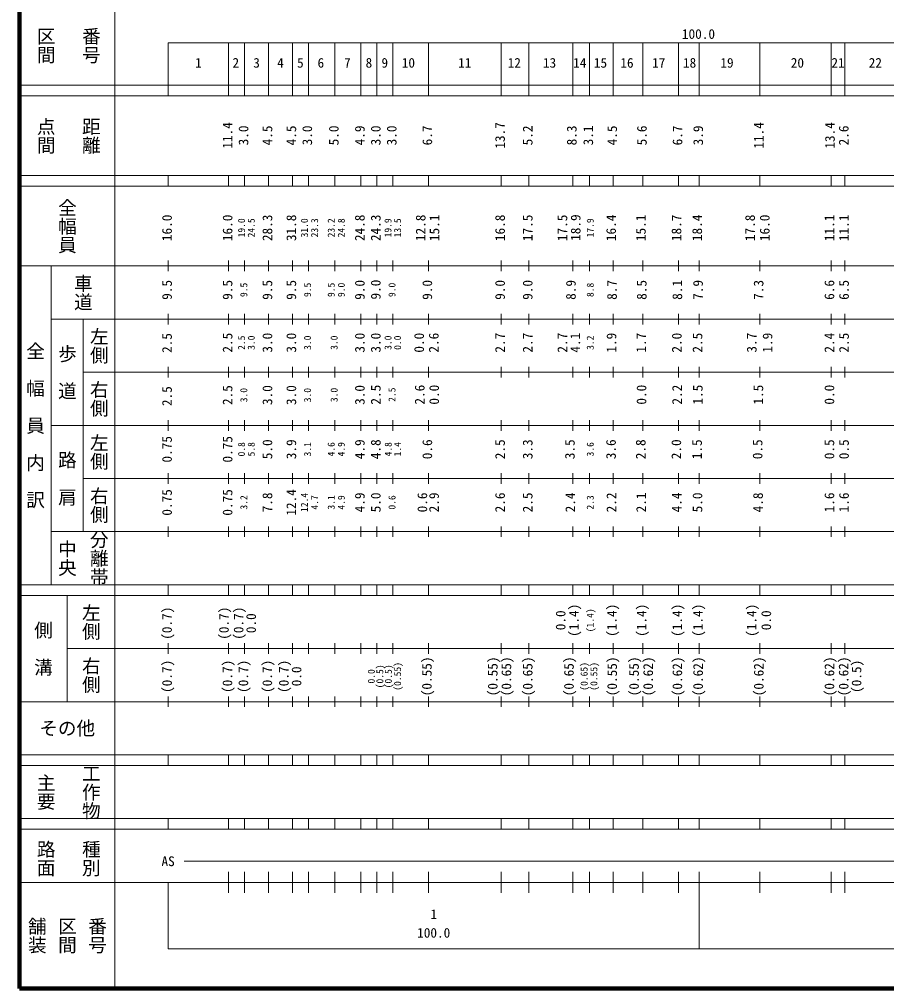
# Model space of a CAD drawing. Units: millimetres on the paper, enlarged 1000 times. Extents: x 40000 to 680000, y 20000 to 380000.
# Drawn here: x 40000 to 203266, y 20000 to 202409 of the extents above; entities that cross this region are included whole.
import ezdxf
from ezdxf.enums import TextEntityAlignment as Align

# ---------------------------------------------------------------- set-up
doc = ezdxf.new("R2010")
doc.units = ezdxf.units.MM
doc.header["$LTSCALE"] = 1000
doc.layers.add('M-TTL', color=2, linetype='Continuous', lineweight=140)
doc.layers.add('M-TTL-BAND', color=7, linetype='Continuous', lineweight=13)
doc.styles.add('@ＭＳ ゴシック', font='')
doc.styles.add('ＭＳ ゴシック', font='')
doc.styles.get('@ＭＳ ゴシック').set_extended_font_data('@MS Gothic')
doc.styles.get('ＭＳ ゴシック').set_extended_font_data('MS Gothic')

msp = doc.modelspace()

# ---------------------------------------------------------------- linework, layer by layer
at = {"layer": 'M-TTL'}
for p, q in [((40000, 380000), (40000, 20000)), ((40000, 20000), (680000, 20000))]:
    msp.add_line(p, q, dxfattribs=at)
at = {"layer": 'M-TTL-BAND'}
for p, q in [((58000, 370000), (58000, 20000)), ((68000, 198000), (579000, 198000)), ((68000, 198000), (68000, 188000)), ((79400, 198000), (79400, 188000)), ((82400, 198000), (82400, 188000)), ((86900, 198000), (86900, 188000)), ((91400, 198000), (91400, 188000)), ((94400, 198000), (94400, 188000)), ((99400, 198000), (99400, 188000)), ((104300, 198000), (104300, 188000)), ((107300, 198000), (107300, 188000)), ((110300, 198000), (110300, 188000)), ((117000, 198000), (117000, 188000)), ((130700, 198000), (130700, 188000)), ((135900, 198000), (135900, 188000)), ((144200, 198000), (144200, 188000)), ((147300, 198000), (147300, 188000)), ((151800, 198000), (151800, 188000)), ((157400, 198000), (157400, 188000)), ((164100, 198000), (164100, 188000)), ((168000, 188000), (168000, 198000)), ((179400, 198000), (179400, 188000)), ((192800, 198000), (192800, 188000)), ((195400, 198000), (195400, 188000)), ((40000, 190000), (579000, 190000)), ((40000, 188000), (579000, 188000)), ((40000, 173000), (579000, 173000)), ((68000, 171000), (68000, 173000)), ((79400, 171000), (79400, 173000)), ((82400, 171000), (82400, 173000)), ((86900, 171000), (86900, 173000)), ((91400, 171000), (91400, 173000)), ((94400, 171000), (94400, 173000)), ((99400, 171000), (99400, 173000)), ((104300, 171000), (104300, 173000)), ((107300, 171000), (107300, 173000)), ((110300, 171000), (110300, 173000)), ((117000, 171000), (117000, 173000)), ((130700, 171000), (130700, 173000)), ((135900, 171000), (135900, 173000)), ((144200, 171000), (144200, 173000)), ((147300, 171000), (147300, 173000)), ((151800, 171000), (151800, 173000)), ((157400, 171000), (157400, 173000)), ((164100, 171000), (164100, 173000)), ((168000, 171000), (168000, 173000)), ((179400, 171000), (179400, 173000)), ((192800, 171000), (192800, 173000)), ((195400, 171000), (195400, 173000)), ((40000, 171000), (579000, 171000)), ((68000, 155000), (68000, 157000)), ((79400, 155000), (79400, 157000)), ((82400, 155000), (82400, 157000)), ((86900, 155000), (86900, 157000)), ((91400, 155000), (91400, 157000)), ((94400, 155000), (94400, 157000)), ((99400, 155000), (99400, 157000)), ((104300, 155000), (104300, 157000)), ((107300, 155000), (107300, 157000)), ((110300, 155000), (110300, 157000)), ((117000, 155000), (117000, 157000)), ((130700, 155000), (130700, 157000)), ((135900, 155000), (135900, 157000)), ((144200, 155000), (144200, 157000)), ((147300, 155000), (147300, 157000)), ((151800, 155000), (151800, 157000)), ((157400, 155000), (157400, 157000)), ((164100, 155000), (164100, 157000)), ((168000, 155000), (168000, 157000)), ((179400, 155000), (179400, 157000)), ((192800, 155000), (192800, 157000)), ((195400, 155000), (195400, 157000)), ((40000, 156000), (579000, 156000)), ((46000, 96000), (46000, 156000)), ((46000, 146000), (579000, 146000)), ((52000, 146000), (52000, 106000)), ((68000, 145000), (68000, 147000)), ((79400, 145000), (79400, 147000)), ((82400, 145000), (82400, 147000)), ((86900, 145000), (86900, 147000)), ((91400, 145000), (91400, 147000)), ((94400, 145000), (94400, 147000)), ((99400, 145000), (99400, 147000)), ((104300, 145000), (104300, 147000)), ((107300, 145000), (107300, 147000)), ((110300, 145000), (110300, 147000)), ((117000, 145000), (117000, 147000)), ((130700, 145000), (130700, 147000)), ((135900, 145000), (135900, 147000)), ((144200, 145000), (144200, 147000)), ((147300, 145000), (147300, 147000)), ((151800, 145000), (151800, 147000)), ((157400, 145000), (157400, 147000)), ((164100, 145000), (164100, 147000)), ((168000, 145000), (168000, 147000)), ((179400, 145000), (179400, 147000)), ((192800, 145000), (192800, 147000)), ((195400, 145000), (195400, 147000)), ((68000, 135000), (68000, 137000)), ((79400, 135000), (79400, 137000)), ((82400, 135000), (82400, 137000)), ((86900, 135000), (86900, 137000)), ((91400, 135000), (91400, 137000)), ((94400, 135000), (94400, 137000)), ((99400, 135000), (99400, 137000)), ((104300, 135000), (104300, 137000)), ((107300, 135000), (107300, 137000)), ((110300, 135000), (110300, 137000)), ((117000, 135000), (117000, 137000)), ((130700, 135000), (130700, 137000)), ((135900, 135000), (135900, 137000)), ((144200, 135000), (144200, 137000)), ((147300, 135000), (147300, 137000)), ((151800, 135000), (151800, 137000)), ((157400, 135000), (157400, 137000)), ((164100, 135000), (164100, 137000)), ((168000, 135000), (168000, 137000)), ((179400, 135000), (179400, 137000)), ((192800, 135000), (192800, 137000)), ((195400, 135000), (195400, 137000)), ((52000, 136000), (579000, 136000)), ((46000, 126000), (579000, 126000)), ((68000, 125000), (68000, 127000)), ((79400, 125000), (79400, 127000)), ((82400, 125000), (82400, 127000)), ((86900, 125000), (86900, 127000)), ((91400, 125000), (91400, 127000)), ((94400, 125000), (94400, 127000)), ((99400, 125000), (99400, 127000)), ((104300, 125000), (104300, 127000)), ((107300, 125000), (107300, 127000)), ((110300, 125000), (110300, 127000)), ((117000, 125000), (117000, 127000)), ((130700, 125000), (130700, 127000)), ((135900, 125000), (135900, 127000)), ((144200, 125000), (144200, 127000)), ((147300, 125000), (147300, 127000)), ((151800, 125000), (151800, 127000)), ((157400, 125000), (157400, 127000)), ((164100, 125000), (164100, 127000)), ((168000, 125000), (168000, 127000)), ((179400, 125000), (179400, 127000)), ((192800, 125000), (192800, 127000)), ((195400, 125000), (195400, 127000)), ((68000, 115000), (68000, 117000)), ((79400, 115000), (79400, 117000)), ((82400, 115000), (82400, 117000)), ((86900, 115000), (86900, 117000)), ((91400, 115000), (91400, 117000)), ((94400, 115000), (94400, 117000)), ((99400, 115000), (99400, 117000)), ((104300, 115000), (104300, 117000)), ((107300, 115000), (107300, 117000)), ((110300, 115000), (110300, 117000)), ((117000, 115000), (117000, 117000)), ((130700, 115000), (130700, 117000)), ((135900, 115000), (135900, 117000)), ((144200, 115000), (144200, 117000)), ((147300, 115000), (147300, 117000)), ((151800, 115000), (151800, 117000)), ((157400, 115000), (157400, 117000)), ((164100, 115000), (164100, 117000)), ((168000, 115000), (168000, 117000)), ((179400, 115000), (179400, 117000)), ((192800, 115000), (192800, 117000)), ((195400, 115000), (195400, 117000)), ((52000, 116000), (579000, 116000)), ((46000, 106000), (579000, 106000)), ((68000, 105000), (68000, 107000)), ((79400, 105000), (79400, 107000)), ((82400, 105000), (82400, 107000)), ((86900, 105000), (86900, 107000)), ((91400, 105000), (91400, 107000)), ((94400, 105000), (94400, 107000)), ((99400, 105000), (99400, 107000)), ((104300, 105000), (104300, 107000)), ((107300, 105000), (107300, 107000)), ((110300, 105000), (110300, 107000)), ((117000, 105000), (117000, 107000)), ((130700, 105000), (130700, 107000)), ((135900, 105000), (135900, 107000)), ((144200, 105000), (144200, 107000)), ((147300, 105000), (147300, 107000)), ((151800, 105000), (151800, 107000)), ((157400, 105000), (157400, 107000)), ((164100, 105000), (164100, 107000)), ((168000, 105000), (168000, 107000)), ((179400, 105000), (179400, 107000)), ((192800, 105000), (192800, 107000)), ((195400, 105000), (195400, 107000)), ((40000, 96000), (579000, 96000)), ((68000, 94000), (68000, 96000)), ((79400, 94000), (79400, 96000)), ((82400, 94000), (82400, 96000)), ((86900, 94000), (86900, 96000)), ((91400, 94000), (91400, 96000)), ((94400, 94000), (94400, 96000)), ((99400, 94000), (99400, 96000)), ((104300, 94000), (104300, 96000)), ((107300, 94000), (107300, 96000)), ((110300, 94000), (110300, 96000)), ((117000, 94000), (117000, 96000)), ((130700, 94000), (130700, 96000)), ((135900, 94000), (135900, 96000)), ((144200, 94000), (144200, 96000)), ((147300, 94000), (147300, 96000)), ((151800, 94000), (151800, 96000)), ((157400, 94000), (157400, 96000)), ((164100, 94000), (164100, 96000)), ((168000, 94000), (168000, 96000)), ((179400, 94000), (179400, 96000)), ((192800, 94000), (192800, 96000)), ((195400, 94000), (195400, 96000)), ((40000, 94000), (579000, 94000)), ((49000, 94000), (49000, 74000)), ((49000, 84000), (579000, 84000)), ((68000, 83000), (68000, 85000)), ((79400, 83000), (79400, 85000)), ((82400, 83000), (82400, 85000)), ((86900, 83000), (86900, 85000)), ((91400, 83000), (91400, 85000)), ((94400, 83000), (94400, 85000)), ((99400, 83000), (99400, 85000)), ((104300, 83000), (104300, 85000)), ((107300, 83000), (107300, 85000)), ((110300, 83000), (110300, 85000)), ((117000, 83000), (117000, 85000)), ((130700, 83000), (130700, 85000)), ((135900, 83000), (135900, 85000)), ((144200, 83000), (144200, 85000)), ((147300, 83000), (147300, 85000)), ((151800, 83000), (151800, 85000)), ((157400, 83000), (157400, 85000)), ((164100, 83000), (164100, 85000)), ((168000, 83000), (168000, 85000)), ((179400, 83000), (179400, 85000)), ((192800, 83000), (192800, 85000)), ((195400, 83000), (195400, 85000)), ((68000, 73000), (68000, 75000)), ((79400, 73000), (79400, 75000)), ((82400, 73000), (82400, 75000)), ((86900, 73000), (86900, 75000)), ((91400, 73000), (91400, 75000)), ((94400, 73000), (94400, 75000)), ((99400, 73000), (99400, 75000)), ((104300, 73000), (104300, 75000)), ((107300, 73000), (107300, 75000)), ((110300, 73000), (110300, 75000)), ((117000, 73000), (117000, 75000)), ((130700, 73000), (130700, 75000)), ((135900, 73000), (135900, 75000)), ((144200, 73000), (144200, 75000)), ((147300, 73000), (147300, 75000)), ((151800, 73000), (151800, 75000)), ((157400, 73000), (157400, 75000)), ((164100, 73000), (164100, 75000)), ((168000, 73000), (168000, 75000)), ((179400, 73000), (179400, 75000)), ((192800, 73000), (192800, 75000)), ((195400, 73000), (195400, 75000)), ((40000, 74000), (579000, 74000)), ((40000, 64000), (579000, 64000)), ((68000, 62000), (68000, 64000)), ((79400, 62000), (79400, 64000)), ((82400, 62000), (82400, 64000)), ((86900, 62000), (86900, 64000)), ((91400, 62000), (91400, 64000)), ((94400, 62000), (94400, 64000)), ((99400, 62000), (99400, 64000)), ((104300, 62000), (104300, 64000)), ((107300, 62000), (107300, 64000)), ((110300, 62000), (110300, 64000)), ((117000, 62000), (117000, 64000)), ((130700, 62000), (130700, 64000)), ((135900, 62000), (135900, 64000)), ((144200, 62000), (144200, 64000)), ((147300, 62000), (147300, 64000)), ((151800, 62000), (151800, 64000)), ((157400, 62000), (157400, 64000)), ((164100, 62000), (164100, 64000)), ((168000, 62000), (168000, 64000)), ((179400, 62000), (179400, 64000)), ((192800, 62000), (192800, 64000)), ((195400, 62000), (195400, 64000)), ((40000, 62000), (579000, 62000)), ((40000, 52000), (579000, 52000)), ((68000, 50000), (68000, 52000)), ((79400, 50000), (79400, 52000)), ((82400, 50000), (82400, 52000)), ((86900, 50000), (86900, 52000)), ((91400, 50000), (91400, 52000)), ((94400, 50000), (94400, 52000)), ((99400, 50000), (99400, 52000)), ((104300, 50000), (104300, 52000)), ((107300, 50000), (107300, 52000)), ((110300, 50000), (110300, 52000)), ((117000, 50000), (117000, 52000)), ((130700, 50000), (130700, 52000)), ((135900, 50000), (135900, 52000)), ((144200, 50000), (144200, 52000)), ((147300, 50000), (147300, 52000)), ((151800, 50000), (151800, 52000)), ((157400, 50000), (157400, 52000)), ((164100, 50000), (164100, 52000)), ((168000, 50000), (168000, 52000)), ((179400, 50000), (179400, 52000)), ((192800, 50000), (192800, 52000)), ((195400, 50000), (195400, 52000)), ((40000, 50000), (579000, 50000)), ((71000, 44000), (289000, 44000)), ((79400, 38000), (79400, 42000)), ((82400, 38000), (82400, 42000)), ((86900, 38000), (86900, 42000)), ((91400, 38000), (91400, 42000)), ((94400, 38000), (94400, 42000)), ((99400, 38000), (99400, 42000)), ((104300, 38000), (104300, 42000)), ((107300, 38000), (107300, 42000)), ((110300, 38000), (110300, 42000)), ((117000, 38000), (117000, 42000)), ((130700, 38000), (130700, 42000)), ((135900, 38000), (135900, 42000)), ((144200, 38000), (144200, 42000)), ((147300, 38000), (147300, 42000)), ((151800, 38000), (151800, 42000)), ((157400, 38000), (157400, 42000)), ((164100, 38000), (164100, 42000)), ((168000, 27500), (168000, 42000)), ((179400, 38000), (179400, 42000)), ((192800, 38000), (192800, 42000)), ((195400, 38000), (195400, 42000)), ((40000, 40000), (579000, 40000)), ((68000, 40000), (68000, 27500)), ((68000, 27500), (579000, 27500))]:
    msp.add_line(p, q, dxfattribs=at)

# ---------------------------------------------------------------- texts
at = {"layer": 'M-TTL-BAND', "style": '@ＭＳ ゴシック'}
for s, p in [('番号', (53500, 197500)), ('区間', (45000, 197500)), ('点間', (45000, 180500)), ('距離', (53500, 180500)), ('全幅員', (49000, 163500)), ('車道', (52000, 151000)), ('左側', (55000, 141000)), ('全\u3000幅\u3000員\u3000内\u3000訳', (43000, 126000)), ('歩\u3000道', (49000, 136000)), ('右側', (55000, 131000)), ('左側', (55000, 121000)), ('路\u3000肩', (49000, 116000)), ('右側', (55000, 111000)), ('分離帯', (55000, 101000)), ('中央', (49000, 101000)), ('左側', (53500, 89000)), ('側\u3000溝', (44500, 84000)), ('右側', (53500, 79000)), ('主要', (45000, 57000)), ('工作物', (53500, 57000)), ('路面', (45000, 44500)), ('種別', (53500, 44500)), ('舗装', (43333, 30000)), ('区間', (49000, 30000)), ('番号', (54667, 30000))]:
    msp.add_text(s, height=2566, rotation=270, dxfattribs=at).set_placement(p, align=Align.MIDDLE_CENTER)
at = {"layer": 'M-TTL-BAND', "style": 'ＭＳ ゴシック'}
for s, p in [('100.0', (167844, 198195)), ('1', (73700, 192770)), ('2', (80748, 192770)), ('3', (84650, 192770)), ('4', (89150, 192770)), ('5', (92900, 192770)), ('6', (96757, 192770)), ('7', (101761, 192770)), ('8', (105800, 192770)), ('9', (108788, 192770)), ('10', (113234, 192770)), ('11', (123850, 192770)), ('12', (133174, 192770)), ('13', (139810, 192770)), ('14', (145498, 192770)), ('15', (149398, 192770)), ('16', (154386, 192770)), ('17', (160365, 192770)), ('18', (166173, 192770)), ('19', (173214, 192770)), ('20', (186469, 192770)), ('21', (194119, 192770)), ('22', (201143, 192770)), ('AS', (68000, 42500)), ('1', (118000, 32523)), ('100.0', (118000, 29033))]:
    msp.add_text(s, height=1833, dxfattribs=at).set_placement(p, align=Align.BOTTOM_CENTER)
for s, height, p in [('11.4', 1833, (80650, 180567)), ('13.7', 1833, (131950, 180567)), ('11.4', 1833, (180650, 180567)), ('13.4', 1833, (194050, 180567)), ('3.0', 1833, (83650, 180567)), ('4.5', 1833, (88150, 180567)), ('4.5', 1833, (92650, 180567)), ('3.0', 1833, (95650, 180567)), ('5.0', 1833, (100650, 180567)), ('4.9', 1833, (105550, 180567)), ('3.0', 1833, (108550, 180567)), ('3.0', 1833, (111550, 180567)), ('6.7', 1833, (118250, 180567)), ('5.2', 1833, (137150, 180567)), ('8.3', 1833, (145450, 180567)), ('3.1', 1833, (148550, 180567)), ('4.5', 1833, (153050, 180567)), ('5.6', 1833, (158650, 180567)), ('6.7', 1833, (165350, 180567)), ('3.9', 1833, (169250, 180567)), ('2.6', 1833, (196650, 180567)), ('16.0', 1833, (69250, 163174)), ('16.0', 1833, (80650, 163174)), ('19.0', 1320, (82868, 163174)), ('24.5', 1320, (84697, 163174)), ('28.3', 1833, (88150, 163174)), ('31.8', 1833, (92650, 163174)), ('31.0', 1320, (94706, 163174)), ('23.3', 1320, (96632, 163174)), ('23.2', 1320, (99750, 163174)), ('24.8', 1320, (101651, 163174)), ('24.8', 1833, (105550, 163174)), ('24.3', 1833, (108550, 163174)), ('19.9', 1320, (110448, 163174)), ('13.5', 1320, (112248, 163174)), ('12.8', 1833, (117003, 163174)), ('15.1', 1833, (119597, 163174)), ('16.8', 1833, (131950, 163174)), ('17.5', 1833, (137150, 163174)), ('17.5', 1833, (143685, 163174)), ('18.9', 1833, (146185, 163221)), ('17.9', 1320, (148517, 163174)), ('16.4', 1833, (152862, 163174)), ('15.1', 1833, (158462, 163174)), ('18.7', 1833, (165162, 163174)), ('18.4', 1833, (169062, 163174)), ('17.8', 1833, (179014, 163174)), ('16.0', 1833, (181777, 163174)), ('11.1', 1833, (193950, 163174)), ('11.1', 1833, (196698, 163174)), ('9.0', 1833, (105550, 151500)), ('9.0', 1833, (108550, 151557)), ('9.0', 1833, (118250, 151500)), ('9.0', 1833, (131950, 151500)), ('9.0', 1833, (137150, 151500)), ('8.9', 1833, (145284, 151500)), ('8.7', 1833, (153018, 151500)), ('8.1', 1833, (165318, 151500)), ('7.9', 1833, (169218, 151500)), ('6.6', 1833, (193950, 151500)), ('9.5', 1833, (69250, 151500)), ('9.5', 1833, (80650, 151500)), ('9.5', 1320, (83300, 151500)), ('9.5', 1833, (88150, 151500)), ('9.5', 1833, (92650, 151500)), ('9.5', 1320, (95300, 151500)), ('9.5', 1320, (99750, 151500)), ('9.0', 1320, (101651, 151500)), ('9.0', 1320, (111200, 151500)), ('8.8', 1320, (148517, 151500)), ('8.5', 1833, (158618, 151500)), ('7.3', 1833, (180618, 151500)), ('6.5', 1833, (196698, 151500)), ('2.5', 1833, (69250, 141500)), ('2.5', 1833, (80650, 141560)), ('2.5', 1320, (82868, 141560)), ('3.0', 1320, (84697, 141560)), ('3.0', 1833, (88150, 141560)), ('3.0', 1833, (92650, 141560)), ('3.0', 1320, (95300, 141560)), ('3.0', 1320, (100300, 141560)), ('3.0', 1833, (105550, 141560)), ('3.0', 1833, (108550, 141560)), ('3.0', 1320, (110448, 141560)), ('0.0', 1320, (112248, 141560)), ('0.0', 1833, (116712, 141560)), ('2.6', 1833, (119471, 141560)), ('2.7', 1833, (131950, 141560)), ('2.7', 1833, (137150, 141560)), ('2.7', 1833, (143685, 141560)), ('4.1', 1833, (146112, 141560)), ('3.2', 1320, (148517, 141560)), ('1.9', 1833, (152920, 141560)), ('1.7', 1833, (158520, 141560)), ('2.0', 1833, (165220, 141560)), ('2.5', 1833, (169120, 141560)), ('3.7', 1833, (179329, 141560)), ('1.9', 1833, (182304, 141560)), ('2.4', 1833, (193950, 141560)), ('2.5', 1833, (196698, 141560)), ('2.5', 1833, (69250, 131500)), ('2.5', 1833, (80650, 131696)), ('3.0', 1833, (88150, 131696)), ('3.0', 1833, (92650, 131696)), ('3.0', 1833, (105550, 131729)), ('2.5', 1833, (108550, 131778)), ('2.6', 1833, (116823, 131778)), ('0.0', 1833, (119545, 131778)), ('0.0', 1833, (158573, 131778)), ('2.2', 1833, (165273, 131778)), ('1.5', 1833, (169173, 131778)), ('1.5', 1833, (180573, 131778)), ('0.0', 1833, (193950, 131778)), ('3.0', 1320, (83300, 131696)), ('3.0', 1320, (95300, 131696)), ('3.0', 1320, (100300, 131729)), ('2.5', 1320, (111200, 131778)), ('0.75', 1833, (69250, 121500)), ('0.75', 1833, (80650, 121500)), ('0.8', 1320, (82868, 121500)), ('5.8', 1320, (84697, 121500)), ('5.0', 1833, (88150, 121500)), ('3.9', 1833, (92650, 121500)), ('3.1', 1320, (95300, 121500)), ('4.6', 1320, (99750, 121500)), ('4.9', 1320, (101651, 121500)), ('4.9', 1833, (105550, 121500)), ('4.8', 1833, (108550, 121500)), ('4.8', 1320, (110484, 121500)), ('1.4', 1320, (112248, 121500)), ('0.6', 1833, (118250, 121500)), ('2.5', 1833, (131950, 121500)), ('3.3', 1833, (137150, 121500)), ('3.5', 1833, (145095, 121500)), ('3.6', 1320, (148517, 121500)), ('3.6', 1833, (152829, 121500)), ('2.8', 1833, (158429, 121500)), ('2.0', 1833, (165129, 121500)), ('1.5', 1833, (169029, 121500)), ('0.5', 1833, (180429, 121500)), ('0.5', 1833, (193950, 121500)), ('0.5', 1833, (196698, 121500)), ('0.75', 1833, (69250, 111500)), ('0.75', 1833, (80650, 111500)), ('7.8', 1833, (88150, 111500)), ('12.4', 1833, (92650, 111500)), ('12.4', 1320, (94706, 111500)), ('4.9', 1833, (105550, 111500)), ('5.0', 1833, (108550, 111500)), ('0.6', 1833, (117318, 111500)), ('2.9', 1833, (119518, 111500)), ('2.6', 1833, (131950, 111500)), ('2.5', 1833, (137150, 111500)), ('2.4', 1833, (145179, 111500)), ('2.2', 1833, (152913, 111500)), ('2.1', 1833, (158513, 111500)), ('4.4', 1833, (165213, 111500)), ('5.0', 1833, (169113, 111500)), ('4.8', 1833, (180513, 111500)), ('1.6', 1833, (193950, 111500)), ('1.6', 1833, (196698, 111500)), ('3.2', 1320, (83300, 111500)), ('4.7', 1320, (96632, 111500)), ('3.1', 1320, (99750, 111500)), ('4.9', 1320, (101651, 111500)), ('0.6', 1320, (111200, 111500)), ('2.3', 1320, (148517, 111500)), ('(0.7)', 1833, (69250, 88764)), ('(0.7)', 1833, (79965, 88764)), ('(0.7)', 1833, (82725, 88764)), ('(1.4)', 1833, (145854, 89314)), ('(1.4)', 1320, (148517, 89314)), ('(1.4)', 1833, (152995, 89314)), ('(1.4)', 1833, (158595, 89314)), ('(1.4)', 1833, (165295, 89314)), ('(1.4)', 1833, (169195, 89314)), ('(1.4)', 1833, (179304, 89314)), ('0.0', 1833, (85087, 88764)), ('0.0', 1833, (143347, 89314)), ('0.0', 1833, (182061, 89314)), ('(0.55)', 1833, (118169, 78764)), ('(0.55)', 1833, (130572, 78764)), ('(0.65)', 1833, (133138, 78764)), ('(0.65)', 1833, (137150, 78764)), ('(0.65)', 1833, (144912, 78764)), ('(0.55)', 1833, (153050, 78764)), ('(0.55)', 1833, (157162, 78764)), ('(0.62)', 1833, (159828, 78764)), ('(0.62)', 1833, (165323, 78764)), ('(0.62)', 1833, (169223, 78764)), ('(0.62)', 1833, (180650, 78764)), ('(0.62)', 1833, (193950, 78764)), ('(0.62)', 1833, (196623, 78764)), ('(0.7)', 1833, (69250, 78764)), ('(0.7)', 1833, (80622, 78764)), ('(0.7)', 1833, (83622, 78764)), ('(0.7)', 1833, (88122, 78764)), ('(0.7)', 1833, (91234, 78764)), ('0.0', 1833, (93635, 78764)), ('(0.5)', 1320, (108906, 78764)), ('(0.5)', 1320, (110516, 78764)), ('(0.55)', 1320, (112238, 78764)), ('(0.65)', 1320, (147367, 78764)), ('(0.55)', 1320, (149201, 78764)), ('(0.5)', 1833, (199057, 78764)), ('0.0', 1320, (107305, 78764))]:
    msp.add_text(s, height=height, rotation=90, dxfattribs=at).set_placement(p, align=Align.BOTTOM_CENTER)
msp.add_text('その他', height=2566, dxfattribs=at).set_placement((49000, 69000), align=Align.MIDDLE_CENTER)

doc.saveas('drawing.dxf')
